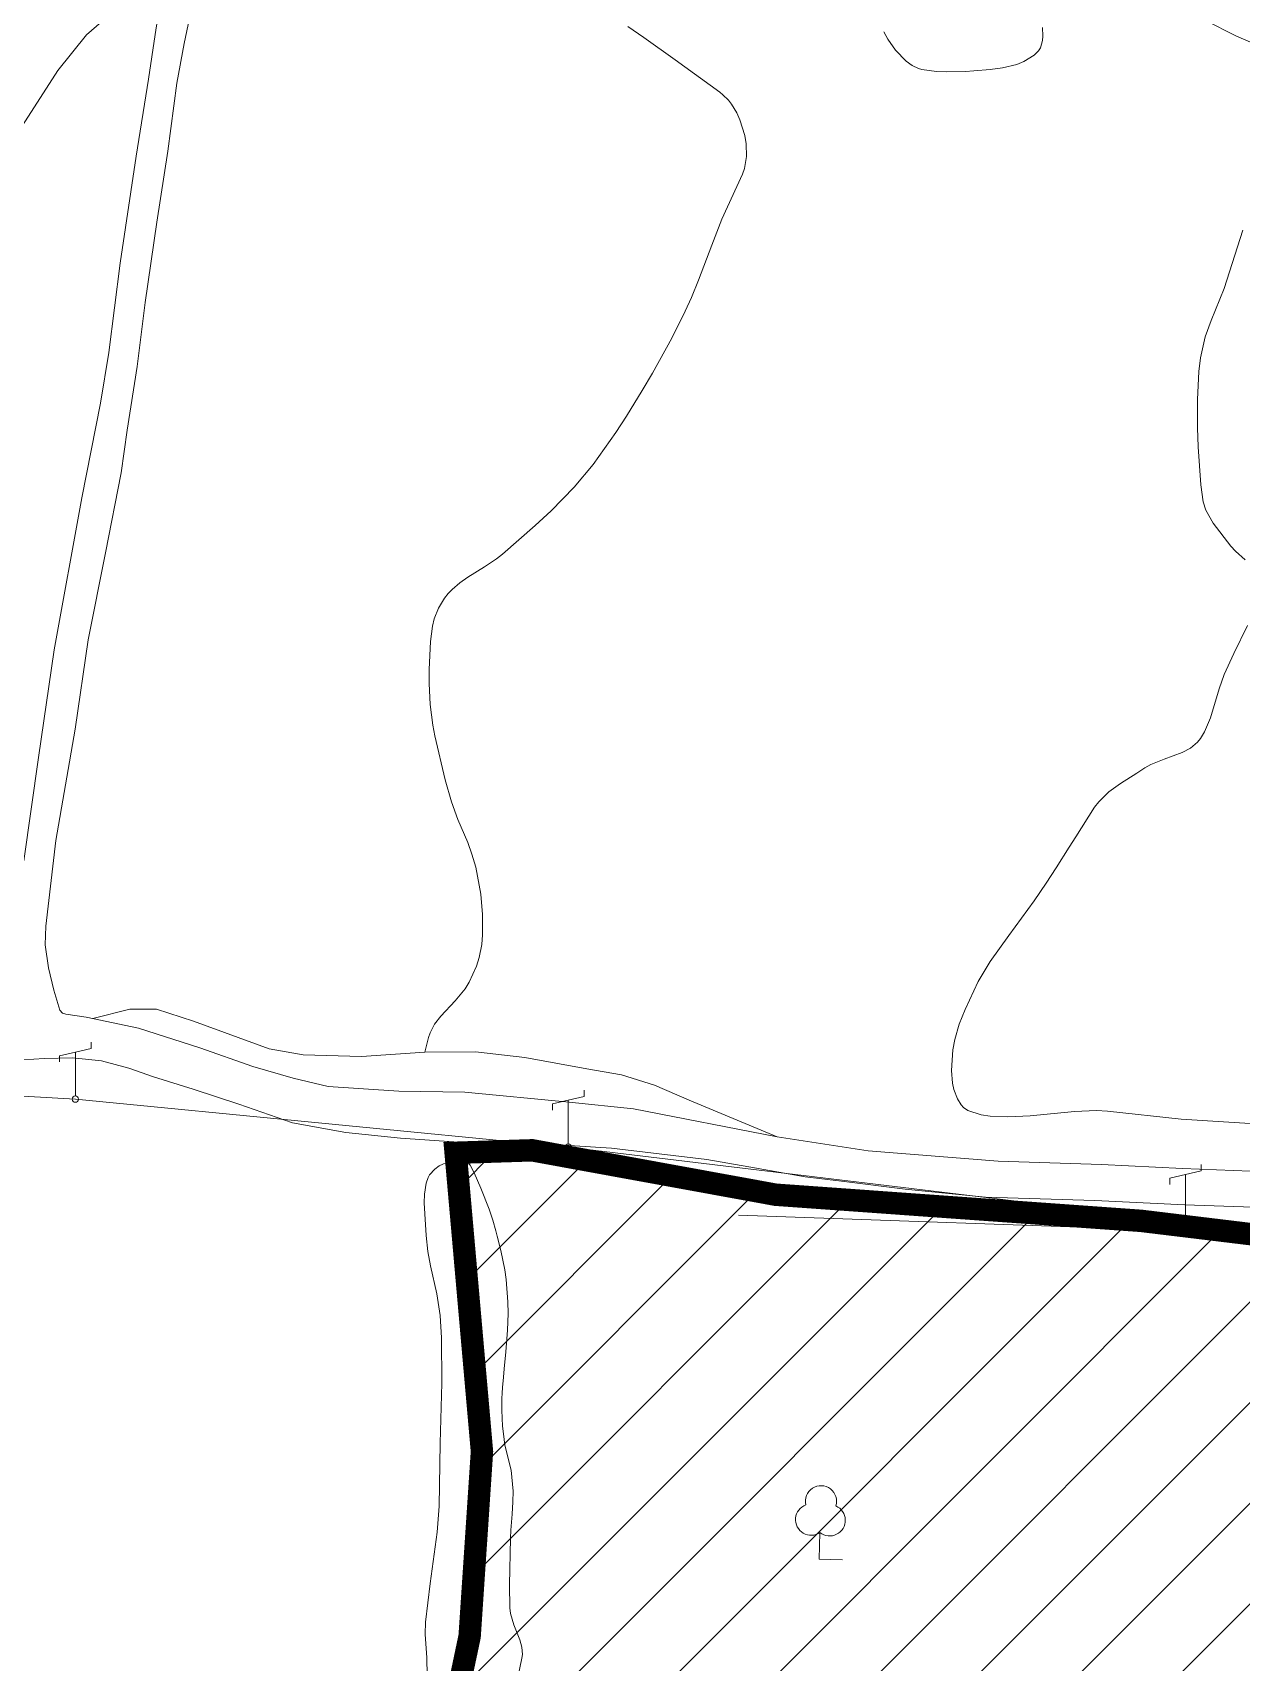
# Model space of a CAD drawing. Header units: millimetres. Extents: x 10 to 1007146, y 455139 to 1110758.
# Drawn here: x 503376.89 to 503387.69, y 555448.55 to 555463.09 of the extents above; entities that cross this region are included whole.
import ezdxf

# ---------------------------------------------------------------- set-up
doc = ezdxf.new("R2010")
doc.units = ezdxf.units.MM
doc.header["$LTSCALE"] = 10
for name, color, linetype, lineweight in [('OACCIDENT', 5, 'Continuous', 0), ('PELECTRIQUE', 7, 'Continuous', 0), ('PELECTRIQUE-BT', 7, 'Continuous', 0), ('PISTE', 1, 'Continuous', 0), ('PVCLOTURE', 70, 'Continuous', 0), ('Varbre', 70, 'Continuous', 0), ('Vjardin', 70, 'Continuous', 0)]:
    doc.layers.add(name, color=color, linetype=linetype, lineweight=lineweight)
doc.layers.add('projet', color=7, linetype='Continuous')

# ---------------------------------------------------------------- blocks, each defined once
blk = doc.blocks.new('A_I_B_1_1_1_1')
at = {"color": 0, "linetype": 'ByBlock', "flags": 128}
blk.add_lwpolyline([(1865.42538, 0.005183), (0, 0), (0.000733, 2131.921546)], dxfattribs=at)
at = {"color": 0, "linetype": 'ByBlock', "lineweight": -2}
for centre, radius, start, end in [((-0.006168, 4618.737865), 1244.033794897658, 344.52592, 195.330408), ((-740.717811, 3132.577247), 1244.980238706148, 111.637039, 306.510073), ((743.758883, 3129.093826), 1243.997082369691, 233.281948, 68.53724)]:
    blk.add_arc(centre, radius, start, end, dxfattribs=at)
blk = doc.blocks.new('POTEAU BT_1')
at = {"layer": 'PELECTRIQUE-BT', "color": 7, "linetype": 'Continuous', "lineweight": 0}
for p, q in [((0, 375), (125.816461, 404.042842)), ((125.816461, 404.042842), (125.816461, 454.042842)), ((-125.816461, 345.957158), (0, 375)), ((-125.816461, 345.957158), (-125.816461, 295.957158)), ((0, 25), (0, 375))]:
    blk.add_line(p, q, dxfattribs=at)
blk.add_circle((0, 0), 25, dxfattribs=at)

msp = doc.modelspace()

# ---------------------------------------------------------------- hatches: boundary and pattern name
h = msp.add_hatch()
h.set_pattern_fill('ANSI31', color=1, scale=0.2)
h.set_pattern_definition([(45, (-656.5252562850364, 0), (-0.4490128060534576, 0.4490128060534577), [])])
h.paths.add_polyline_path([(503381.0537150031, 555441.0462450514), (503379.7400848144, 555440.2836322476), (503378.234033444, 555441.0132321514), (503377.1100943055, 555440.7945339994), (503375.7611828612, 555440.3095213785), (503374.3022979006, 555440.5014931817), (503371.20279663, 555443.1116188923), (503368.6646631878, 555442.7193108767), (503364.7783034579, 555443.129709454), (503364.2731276042, 555441.7404251533), (503363.7838572577, 555440.2136838682), (503364.722442965, 555440.2537169715), (503367.2553778017, 555435.4345902194), (503369.9938608582, 555436.0491077844), (503372.4833287098, 555436.0900429533), (503372.0166994567, 555435.6369996949), (503371.7290892639, 555434.7604018523), (503371.8833602073, 555434.4692664277), (503373.9695070072, 555433.2196531998), (503377.4141700892, 555430.1084417305), (503377.8372471891, 555430.3776534654), (503380.9034493396, 555431.4031154957), (503381.8769155029, 555432.0160430123), (503382.5646190037, 555432.4772745388), (503383.2621966312, 555432.6283303774), (503383.9385127028, 555432.6955440443), (503384.3043247949, 555432.6544912488), (503384.888702206, 555431.7629605278), (503385.0761326125, 555431.1287418209), (503385.0987223915, 555429.9442299722), (503385.8853989788, 555430.1294332957), (503386.9175191481, 555430.7527754023), (503387.9668867984, 555431.2552272504), (503390.0126635783, 555432.4235544011), (503390.5472276141, 555433.0174191499), (503391.8846398325, 555433.5855684755), (503391.7618985902, 555433.87449892), (503390.8315684777, 555435.6620560468), (503392.1187882217, 555436.3382517428), (503392.7100850375, 555435.2034861862), (503392.3849839283, 555436.2026048704), (503392.0799017501, 555438.3848983842), (503392.9674976328, 555439.1924771643), (503395.7313452869, 555441.861034099), (503397.5653001893, 555443.5233214771), (503399.1296720961, 555444.2383803672), (503400.0672620885, 555445.5899750611), (503400.2569778892, 555447.274859935), (503400.6819281258, 555448.2328462132), (503401.2929105728, 555449.2758066201), (503401.3394244935, 555449.9526910653), (503400.1222899755, 555450.5727270712), (503400.6318798877, 555452.7917980569), (503400.753688171, 555455.4439222892), (503400.6705911985, 555457.4320226872), (503399.7867193814, 555457.6946704523), (503398.9093771489, 555457.4697226917), (503398.2265909911, 555457.1114732539), (503397.1083221083, 555455.9319113765), (503396.0582065696, 555454.9626836627), (503394.9245841904, 555454.0209859823), (503393.2125027269, 555452.6932865483), (503392.2601021306, 555451.7992877264), (503391.5401479176, 555451.5076377522), (503390.6643448451, 555451.6484990643), (503388.8782391023, 555452.2326718664), (503386.792056552, 555452.4852653968), (503383.5261751465, 555452.7189634251), (503381.3527829763, 555453.1151650066), (503380.669747259, 555453.0930612942), (503380.905017931, 555450.4270842037), (503380.7949981812, 555448.7793683857), (503380.0140753867, 555445.0752132002), (503380.2395701234, 555442.8992939935)])

# ---------------------------------------------------------------- linework, layer by layer
at = {"layer": 'OACCIDENT', "color": 0}
msp.add_polyline3d([(503377.431583115, 555454.2912032063, 9.923794947452436), (503377.7612320144, 555454.375249161, 10.0581189207812), (503377.9994966286, 555454.3756926152, 10.17565239744388), (503378.3288665611, 555454.2666500751, 10.29318587410655), (503379.0037140311, 555454.0217522503, 10.44430034410142), (503379.3091085925, 555453.9683340101, 10.54504332409799), (503379.8306226316, 555453.9524835589, 10.71294829075895), (503380.396360052, 555453.9906857675, 10.81406838531065), (503380.8462148312, 555453.9938071315, 10.93160186197332), (503381.2872092001, 555453.9435804926, 10.94839235863942), (503381.840566376, 555453.8432945218, 11.08271633196819), (503382.1521222694, 555453.7898346644, 11.11629732530038), (503382.4447224257, 555453.6974739193, 11.16666881529867), (503382.7552856745, 555453.5618546155, 11.20024980863086), (503383.5404219449, 555453.236717166, 11.25407767833619)], dxfattribs=at)
at = {"layer": 'PELECTRIQUE', "color": 0}
for points in [[(503381.6753255176, 555453.1428700186, 10.89136556350927), (503377.2748761934, 555453.5717473271, 9.85035477021131), (503371.732247428, 555453.8859667312, 9.14515391023527), (503365.8912257698, 555454.7644322662, 8.97724894357431), (503359.5728059308, 555461.9422622316, 8.255257586932174), (503354.9285413694, 555459.6609550811, 8.507115036923617), (503350.3067645433, 555457.3855172561, 8.876505963577731), (503345.9205152186, 555455.2487185381, 9.397011360226713)], [(503381.6753255176, 555453.1428700186, 10.89136556350927), (503387.1862471583, 555452.4793674657, 11.7877496227875), (503392.2001244941, 555452.07864992, 12.40899799943306), (503393.7024385687, 555456.9149705525, 13.31568481940225)]]:
    msp.add_polyline3d(points, dxfattribs=at)
at = {"layer": 'PISTE', "color": 0}
for points in [[(503376.8150316218, 555455.6986334723, 9.894047448382402), (503376.9446415363, 555456.6195049603, 9.90244269671545), (503377.0845457983, 555457.5816291345, 9.94441893838069), (503377.3335814666, 555458.9377259152, 9.961209435046786), (503377.5003073865, 555459.7802701094, 9.961209435046786), (503377.5743879027, 555460.2350436873, 9.93602369004764), (503377.6762060172, 555461.0321601506, 9.919233193381546), (503377.8161126673, 555461.9850045533, 9.910837945048499), (503377.9282624896, 555462.6728367165, 9.90244269671545), (503377.9879305721, 555463.0708875371, 9.885652200049355), (503378.0496581518, 555463.4751268204, 9.843675958384114), (503378.1659325865, 555464.1516209003, 9.826885461718017), (503378.2770800639, 555464.7260336294, 9.868861703383258), (503378.3748545102, 555465.2076372092, 9.94441893838069), (503378.4932234145, 555465.7490623132, 9.961209435046786), (503378.6507329277, 555466.3585748648, 9.969604683379835), (503378.7691419621, 555466.7381211139, 9.969604683379835), (503378.9061045815, 555467.0960319871, 9.98639518004593), (503379.1161796604, 555467.6571329342, 9.994790428378979), (503379.3509870855, 555468.2131015733, 10.00318567671203), (503379.6033114623, 555468.7721796955, 10.00318567671203)], [(503374.7375125021, 555458.5633269177, 9.475372720104028), (503375.3200602041, 555459.5584540638, 9.576115700100607), (503375.9046766795, 555460.5453122723, 9.660068183431086), (503376.3508608183, 555461.3997056066, 9.693649176763278), (503376.5904741004, 555461.8755095056, 9.693649176763278), (503376.8032433102, 555462.2603078686, 9.710439673429374), (503377.1172525389, 555462.7485879783, 9.77760166009376), (503377.3755037038, 555463.0693292585, 9.794392156759855), (503377.7102277136, 555463.3611940416, 9.794392156759855), (503378.0713610778, 555463.6013960365, 9.840541956213064)], [(503378.3412859342, 555463.4454971997, 9.843675958384114), (503378.2465960133, 555462.9917356332, 9.90244269671545), (503378.1807343018, 555462.6369841201, 9.919233193381546), (503378.1005083259, 555462.0316679343, 9.919233193381546), (503378.0007112494, 555461.3954011139, 9.93602369004764), (503377.8978427326, 555460.6787075796, 9.961209435046786), (503377.8279126962, 555460.1084574539, 9.98639518004593), (503377.7363421612, 555459.5412803503, 10.00318567671203), (503377.6849297114, 555459.1597452932, 9.977999931712882), (503377.5425614743, 555458.4469858882, 9.977999931712882), (503377.3894082848, 555457.6693613956, 9.961209435046786), (503377.2733095536, 555456.8732325775, 9.94441893838069), (503377.1006560315, 555455.8783053296, 9.910837945048499), (503377.0113073027, 555455.1151528524, 9.885652200049355), (503377.0062026433, 555454.9483223108, 9.877256951716307), (503377.0350700497, 555454.7423889625, 9.868861703383258), (503377.081431561, 555454.5426495102, 9.86046645505021), (503377.1349916653, 555454.3655716218, 9.86046645505021), (503377.1607272726, 555454.3388191632, 9.86046645505021), (503377.1895463706, 555454.328546141, 9.86046645505021), (503377.3717258073, 555454.303999931, 9.910837945048499), (503377.8371260178, 555454.2045033325, 10.01158092504508), (503378.3848536462, 555454.0298981633, 10.16269539503994), (503378.8584565399, 555453.8634643019, 10.29701936836871), (503379.2188011394, 555453.7587308912, 10.36418135503309), (503379.5317818671, 555453.6848565851, 10.43134334169748), (503380.1618347035, 555453.6442434079, 10.56566731502625), (503380.7527600112, 555453.6324368229, 10.69999128835502)], [(503380.7405172991, 555453.185355891, 10.69999128835502), (503380.1763517559, 555453.2239705488, 10.56566731502625), (503379.6904243212, 555453.2729598767, 10.44813383836357), (503379.2147818798, 555453.361103078, 10.347390858367), (503378.7329432481, 555453.527529258, 10.26343837503652), (503378.32523527, 555453.6610613557, 10.16269539503994), (503377.9724814916, 555453.770850965, 10.06195241504336), (503377.7524718607, 555453.8477900368, 9.98639518004593), (503377.5067650505, 555453.9144184516, 9.93602369004764), (503377.2487322689, 555453.9409184284, 9.877256951716307), (503376.9968756438, 555453.9345079364, 9.835280710051066), (503376.5332584257, 555453.904238086, 9.759723475053633)], [(503380.7527600112, 555453.6324368229, 10.69999128835502), (503381.6831441692, 555453.5443893757, 10.92494655684146), (503382.2591288803, 555453.4852483432, 11.08617271167523), (503383.5404219449, 555453.236717166, 11.25407767833619), (503384.3541267161, 555453.1104044396, 11.33803016166667), (503385.5144148076, 555453.0186780764, 11.47235413499544), (503386.4378348124, 555452.9879547558, 11.6402591016564), (503387.1584134469, 555452.9524303079, 11.75779257831907), (503387.9179811795, 555452.9227949157, 11.85853555831565)], [(503387.7912732891, 555452.6075076141, 11.85853555831565), (503387.1801842575, 555452.6297826524, 11.74100208165298), (503386.3755837951, 555452.6674994513, 11.62346860499031), (503385.3993723801, 555452.6962572723, 11.47235413499544), (503384.6839814578, 555452.769758974, 11.37161115499886), (503384.1158208527, 555452.8382342176, 11.30444916833448), (503383.7894456434, 555452.8788181017, 11.28765867166838), (503383.2881312662, 555452.9690795334, 11.25407767833619), (503382.9116105909, 555453.034252738, 11.18691569167181), (503382.0613627026, 555453.1349311952, 11.00222022834475), (503381.4484510014, 555453.1733878795, 10.86789625501598), (503380.7405172991, 555453.185355891, 10.69999128835502)]]:
    msp.add_polyline3d(points, dxfattribs=at)
at = {"layer": 'projet', "color": 1, "const_width": 0.2, "elevation": -0.3541890150082452, "flags": 128}
msp.add_lwpolyline([(503380.0140753867, 555445.0752132002), (503380.7949981812, 555448.7793683857), (503380.905017931, 555450.4270842037), (503380.669747259, 555453.0930612942), (503381.3527829763, 555453.1151650066), (503383.5261751465, 555452.7189634251), (503386.792056552, 555452.4852653968), (503388.8782391023, 555452.2326718664)], dxfattribs=at)
msp.add_lwpolyline([(503380.0140753867, 555445.0752132002), (503380.7949981812, 555448.7793683857), (503380.905017931, 555450.4270842037), (503380.669747259, 555453.0930612942), (503381.3527829763, 555453.1151650066), (503383.5261751465, 555452.7189634251), (503386.792056552, 555452.4852653968), (503388.8782391023, 555452.2326718664)], dxfattribs=at)
at = {"layer": 'PVCLOTURE', "color": 0, "linetype": 'Continuous', "lineweight": 0, "extrusion": (-0.1283111546982135, 0.004447106738934036, 0.9917239892337302), "elevation": -62108.04435169702, "flags": 128}
msp.add_lwpolyline([(-572555.3948650256, 479842.5120958863), (-572555.3948650256, 479838.5887219836)], dxfattribs=at)
at = {"layer": 'Vjardin', "color": 0}
for points in [[(503387.7864455137, 555462.9927590049, 12.37558457525759), (503387.6418236561, 555463.0563803543, 12.33968626951219), (503387.358583276, 555463.1989412582, 12.27484159526102)], [(503382.207890368, 555463.1411629043, 10.67974441198188), (503382.3488006086, 555463.0455977991, 10.7268244049504), (503382.6306140437, 555462.8456009743, 10.81406838531065), (503383.0290539289, 555462.5563039617, 10.91481136530723), (503383.0566536023, 555462.5341393689, 10.92471607929056), (503383.10501057, 555462.4857813964, 10.95080492913705), (503383.1327785841, 555462.450589182, 10.97075528533906), (503383.179575693, 555462.3732183431, 11.009837181189), (503383.2087673959, 555462.309166284, 11.0323448419699), (503383.2518373615, 555462.1686583034, 11.06479650649633), (503383.2634902206, 555462.0950161872, 11.07883101103966), (503383.2662076785, 555461.9840530392, 11.0968417290668), (503383.2486411742, 555461.8764742009, 11.11088059913925), (503383.2313480704, 555461.8253544361, 11.11629732530038), (503383.0478471046, 555461.4222254378, 11.14987831863257), (503382.9579546399, 555461.1901361815, 11.16430135526875), (503382.8393795365, 555460.8788510126, 11.17895968273154), (503382.7755393808, 555460.7250480946, 11.18345931196477), (503382.7202119583, 555460.6026447278, 11.18268347908215), (503382.6008315097, 555460.3626284396, 11.16502155563908), (503382.4270679256, 555460.0501511816, 11.12705130260508), (503382.3355251515, 555459.8960607084, 11.11050482782387), (503382.194374484, 555459.6662538414, 11.09950682863428), (503382.0998140767, 555459.5186115839, 11.10361176925921), (503381.8971716989, 555459.2344236583, 11.12271454118952), (503381.7279430366, 555459.0313868688, 11.13308782196648), (503381.5222686962, 555458.8210521593, 11.1337901124737), (503381.3790344415, 555458.6893727134, 11.1303660824569), (503381.0873915867, 555458.434305917, 11.11629732530038), (503381.035975991, 555458.3927727094, 11.10997704654533), (503380.9279337764, 555458.3204396126, 11.08323582993504), (503380.7799217834, 555458.2290766947, 11.03879642240888), (503380.7073296402, 555458.1777768518, 11.02209693023472), (503380.6375226722, 555458.1181115246, 11.01457982487731), (503380.6040953953, 555458.0840589624, 11.0155543453038), (503380.5694687457, 555458.0423099925, 11.01939545125779), (503380.5154569786, 555457.9527616985, 11.03009054988751), (503380.4789251484, 555457.857059568, 11.04291815353048), (503380.4625971867, 555457.790973052, 11.05153805870892), (503380.4446575352, 555457.6563772686, 11.06592583530209), (503380.4332244889, 555457.4066864854, 11.086454232336), (503380.4337361091, 555457.2812599469, 11.09663610145096), (503380.4437742771, 555457.0934230766, 11.11163169402345), (503380.4665226275, 555456.9070473909, 11.12610890799554), (503380.4832202143, 555456.8147935065, 11.13308782196648), (503380.5758158535, 555456.4197022846, 11.15999190639443), (503380.6324023239, 555456.2244314527, 11.16666881529867), (503380.6905521801, 555456.0676828412, 11.16492450656835), (503380.7774476116, 555455.8623188713, 11.15509411851693), (503380.8155567056, 555455.757796128, 11.14987831863257), (503380.8491135662, 555455.6414771533, 11.14565472516454), (503380.8950680296, 555455.4013254067, 11.13845563181399), (503380.9107044059, 555455.2189191228, 11.12928925193739), (503380.909901605, 555455.038625842, 11.11226615092414), (503380.9032511372, 555454.950418698, 11.09950682863428), (503380.8808941907, 555454.834070265, 11.07123152031193), (503380.8560367801, 555454.759045068, 11.04648546245216), (503380.7895720584, 555454.6138671158, 10.99876384863771), (503380.7537021707, 555454.5554524756, 10.98196764320275), (503380.66442584, 555454.4488882362, 10.94850966824279), (503380.5371071502, 555454.3132720755, 10.90392284015591), (503380.4826438146, 555454.2415112633, 10.88152398179341), (503380.4418642324, 555454.1631298846, 10.85898632199179), (503380.4283762121, 555454.1205224089, 10.84764937864284), (503380.396360052, 555453.9906857675, 10.81406838531065)], [(503385.909832833, 555463.133127213, 11.84993871208597), (503385.9139079986, 555463.0554870362, 11.84677381540105), (503385.9108702409, 555463.0191417591, 11.84431971640833), (503385.8912574964, 555462.9530797302, 11.83692686072625), (503385.8733280251, 555462.9240341589, 11.83169158386576), (503385.8343751582, 555462.886391702, 11.82149818527642), (503385.7428801354, 555462.8310428974, 11.797393300516), (503385.6804513098, 555462.8042547102, 11.77937015752132), (503385.5528670046, 555462.772509579, 11.73754570194594), (503385.4427096291, 555462.7588511592, 11.69368478299825), (503385.2955709862, 555462.746323272, 11.63102679109623), (503385.2216196784, 555462.7422909242, 11.60322172861717), (503385.0496904743, 555462.7379301671, 11.55074235966742), (503384.9618782708, 555462.741284131, 11.52875027907081), (503384.8320725928, 555462.7592162009, 11.50247874862059), (503384.8019403892, 555462.7677196283, 11.49734108051406), (503384.745240406, 555462.7946492672, 11.48791926121485), (503384.692832011, 555462.8326531263, 11.47985915119525), (503384.5986774535, 555462.9315358007, 11.4688977552884), (503384.5301215482, 555463.0293069973, 11.46284802740296), (503384.4940677983, 555463.0962216477, 11.45904811413414)], [(503387.720489379, 555458.3848159404, 12.43234675216029), (503387.6322538912, 555458.4620932798, 12.39894754393867), (503387.5922208331, 555458.5050520648, 12.39237507192369), (503387.4326621403, 555458.7108878919, 12.40503790482604), (503387.3687594429, 555458.827683077, 12.40916556858978), (503387.3443607588, 555458.9019408781, 12.40912336847483), (503387.3227665556, 555459.0535721891, 12.40916556858978), (503387.2990834821, 555459.3915116993, 12.41874074109188), (503387.2929890479, 555459.5605428431, 12.42423436772774), (503387.2933718834, 555459.8138057996, 12.42595606525588), (503387.3057736356, 555460.0634155027, 12.41954814010824), (503387.3208033892, 555460.187664312, 12.41546872103824), (503387.3630388816, 555460.3721683454, 12.40916556858978), (503387.416104631, 555460.519385431, 12.40342198742689), (503387.4944133907, 555460.7096895317, 12.39546217264072), (503387.5306693709, 555460.8058898711, 12.39237507192369), (503387.6993298721, 555461.3249551078, 12.40916556858978)], [(503387.99842812, 555453.3391205336, 12.00619364860348), (503387.1490346154, 555453.3933012454, 11.88866017194081), (503386.4900947514, 555453.4644868142, 11.78791719194423), (503386.3916657121, 555453.4690553749, 11.77434476186916), (503386.1943206789, 555453.4624744271, 11.74791640818008), (503385.7986895942, 555453.4239783987, 11.69637786672685), (503385.6009784892, 555453.4135135573, 11.67038371528156), (503385.441174087, 555453.4187741216, 11.64801754241923), (503385.3618711736, 555453.4312018723, 11.63658377387284), (503385.2434325906, 555453.4705742603, 11.62001222528327), (503385.2043841711, 555453.4968456054, 11.61634820310079), (503385.1838257089, 555453.5196823562, 11.61621197620451), (503385.1515863365, 555453.5745573924, 11.62001222528327), (503385.1189340274, 555453.6587619248, 11.6304343104372), (503385.1051252518, 555453.7150458609, 11.63866579545943), (503385.095952903, 555453.8283149701, 11.65359321861546), (503385.1096880833, 555454.0114985479, 11.66739265620546), (503385.1257598777, 555454.1032242447, 11.67346096557387), (503385.1656759318, 555454.2393751643, 11.68717421194765), (503385.2182860597, 555454.3724589823, 11.70936632332788), (503385.336149845, 555454.6217048906, 11.76540001654855), (503385.4436316249, 555454.7990900378, 11.80470768861032), (503385.6104131149, 555455.0330635784, 11.84844335045288), (503385.8363193898, 555455.340791767, 11.89952686944646), (503385.9438886944, 555455.499259404, 11.922241165273), (503386.0315593288, 555455.636129024, 11.92819182922811), (503386.1478678553, 555455.8196017365, 11.92708007447552), (503386.205893522, 555455.9110951244, 11.93903166193909), (503386.3730208045, 555456.1755657184, 12.00619364860348), (503386.4117515553, 555456.2253707463, 12.02109375921826), (503386.5029905129, 555456.3123455512, 12.05194070000999), (503386.6067130971, 555456.387547366, 12.08304095342809), (503386.7522207582, 555456.4800271083, 12.12253242546004), (503386.8233560417, 555456.5269879517, 12.14051762193225), (503386.8769053705, 555456.5583083348, 12.1528079296819), (503386.9956942036, 555456.6053599062, 12.17610854965202), (503387.1577943075, 555456.6631792868, 12.20541748094913), (503387.2311198853, 555456.702423721, 12.2197248870316), (503387.2937744603, 555456.7559306428, 12.23404191966549), (503387.319806212, 555456.7897605577, 12.24126060192882), (503387.3551874764, 555456.8499002163, 12.25300712145978), (503387.4090252712, 555456.9749045412, 12.27639281327968), (503387.486554938, 555457.2327735411, 12.32130067566282), (503387.5317053231, 555457.3593302111, 12.3420035819254), (503387.6181750798, 555457.5477517133, 12.36435441946744), (503387.7391247324, 555457.7984901969, 12.38191996545964)], [(503380.4152457463, 555448.4275329028, 10.57406256335929), (503380.4142212841, 555448.5859756751, 10.56897481899618), (503380.3989967098, 555448.7978489766, 10.56107836035076), (503380.4004964346, 555448.903350834, 10.5572720666932), (503380.4414714258, 555449.2487623548, 10.54582967902519), (503380.5057962352, 555449.7091418698, 10.53119788054713), (503380.5216459379, 555449.9401532271, 10.52369107336101), (503380.5304803686, 555450.5019441094, 10.49011008002882), (503380.5471905757, 555451.037027958, 10.50690057669491), (503380.544120781, 555451.4404454882, 10.50654461816559), (503380.5319518558, 555451.642032829, 10.50690057669491), (503380.5026313562, 555451.8329722291, 10.5102653922268), (503380.4448767765, 555452.0845671407, 10.51874291399351), (503380.4219937781, 555452.2107292963, 10.52369107336101), (503380.4062823884, 555452.3552577811, 10.53263111734255), (503380.3946843854, 555452.5489260957, 10.55633191081654), (503380.3903538897, 555452.6456437272, 10.57406256335929), (503380.3911316044, 555452.723557512, 10.59799417019413), (503380.4077884971, 555452.8225365243, 10.63995104681988), (503380.4238191592, 555452.8709903095, 10.65801504668978), (503380.4377073591, 555452.8974038295, 10.66642204837049), (503380.4833281564, 555452.9470749481, 10.68235734907306), (503380.5235640241, 555452.9761508798, 10.69227751031332), (503380.6163218669, 555453.0189607497, 10.71025509509371), (503380.686765346, 555453.0326996394, 10.72195605641038), (503380.7485537676, 555453.0259854759, 10.73198412457589), (503380.7735571042, 555453.0136340583, 10.73632995285965), (503380.8007227108, 555452.982374356, 10.74196753002026)], [(503380.8007227108, 555452.982374356, 10.74196753002026), (503380.8339639743, 555452.9150190202, 10.74562696280031), (503380.8963554514, 555452.7772407478, 10.73026668064023), (503380.9693903908, 555452.5886306197, 10.69083319179011), (503381.0007991822, 555452.4928844287, 10.67573864722393), (503381.0283533667, 555452.396569305, 10.67127797194297), (503381.0405797539, 555452.3482902853, 10.67480554335587), (503381.0720435028, 555452.2203611938, 10.69936959223179), (503381.1081827811, 555452.049326777, 10.74256840592761), (503381.1199508394, 555451.9622857412, 10.75875802668635), (503381.1354389553, 555451.7615717599, 10.7817801482851), (503381.1381890292, 555451.660307477, 10.78893043725868), (503381.1329231116, 555451.5090348853, 10.79233902001855), (503381.1234329069, 555451.3932051425, 10.78189454753572), (503381.1169588622, 555451.3165740521, 10.76670071516593), (503381.1041699504, 555451.1647273223, 10.72517703335416), (503381.0976987115, 555451.0909289009, 10.68838368219981), (503381.0892776025, 555450.9986848503, 10.62734921938875), (503381.0851744022, 555450.9495415513, 10.60764355669149), (503381.0822762433, 555450.8998310495, 10.59721744181835), (503381.0816677355, 555450.7960897997, 10.58537879842902), (503381.0894776444, 555450.6542955472, 10.58869055599144), (503381.0961073959, 555450.5844004621, 10.59871325119801), (503381.1082452002, 555450.4839234754, 10.62443405335758), (503381.1670536278, 555450.2620922623, 10.70838653668807), (503381.1826727478, 555450.0740618322, 10.77163488245287), (503381.1820564558, 555449.9769725288, 10.79233902001855), (503381.1755116536, 555449.8697556404, 10.79755190955015), (503381.1641739985, 555449.7267223531, 10.79201126952362), (503381.1597239391, 555449.6551800573, 10.79233902001855), (503381.1516052183, 555449.238581468, 10.81770755755806), (503381.1542454819, 555449.0318519251, 10.82592001335074), (503381.1597273, 555448.9813037701, 10.82654607500309), (503381.1902577378, 555448.8809888178, 10.82660137170545), (503381.2426804298, 555448.7481720471, 10.82561722472752), (503381.2608134132, 555448.6818544407, 10.82531846582351), (503381.2657983276, 555448.6154134829, 10.82553159319453), (503381.2615409001, 555448.5821034985, 10.82592001335074), (503381.2003297306, 555448.2959105135, 10.82989051806569)]]:
    msp.add_polyline3d(points, dxfattribs=at)

# ---------------------------------------------------------------- block references
at = {"layer": 'PELECTRIQUE-BT', "color": 0, "linetype": 'Continuous', "lineweight": 0, "xscale": 0.00111936644440641, "yscale": 0.00111936644440641, "zscale": 0.00111936644440641, "rotation": 0.004378200956779001}
for p in [(503377.2748761934, 555453.5717473271, 9.85035477021131), (503381.6753255176, 555453.1428700186, 10.89136556350927), (503387.1862471583, 555452.4793674657, 11.7877496227875)]:
    msp.add_blockref('POTEAU BT_1', p, dxfattribs=at)
at = {"layer": 'Varbre', "color": 0, "xscale": 0.000111936644440641, "yscale": 0.000111936644440641, "zscale": 0.000111936644440641, "rotation": 358.1164042009567}
msp.add_blockref('A_I_B_1_1_1_1', (503383.915086084, 555449.4662979345, 11.13213445756578), dxfattribs=at)

doc.saveas('drawing.dxf')
